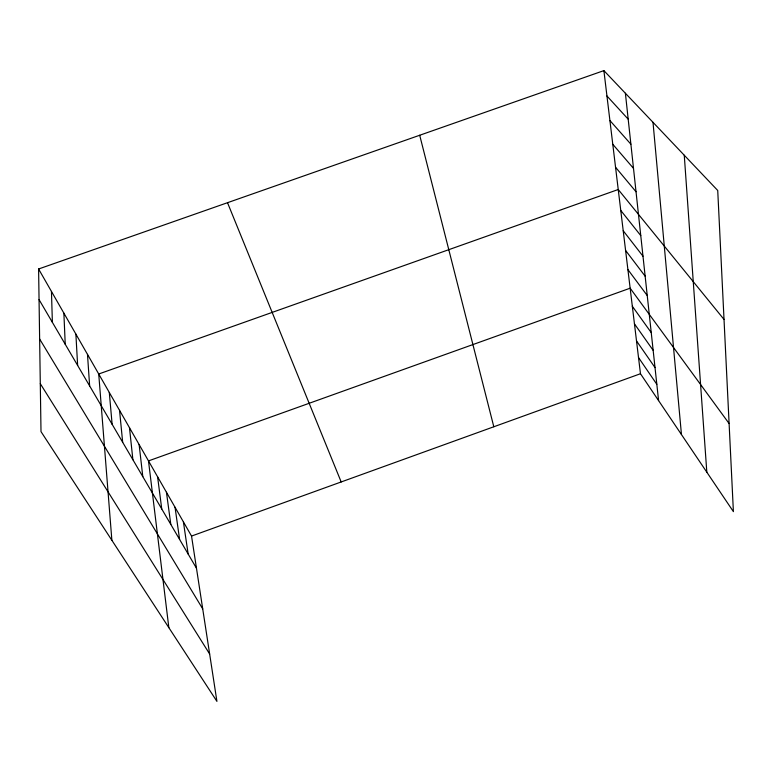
<?xml version="1.0" encoding="UTF-8"?>
<svg xmlns="http://www.w3.org/2000/svg" width="772" height="772" viewBox="0 0 772 772"><rect width="100%" height="100%" fill="white"/><g stroke="black" fill="none" stroke-linecap="round" stroke-linejoin="round"><path stroke-width="1.16" d="M191.533 536.067L640.471 373.735L733.4 511.633L717.728 190.472L603.887 70.619L38.6 268.994L41.003 431.616L216.922 701.381L191.533 536.067L38.6 268.994M606.956 95.998L628.186 119.158M609.919 120.548L630.888 144.19M612.785 144.287L633.494 168.364M615.554 167.263L636.022 191.745M724.02 319.444L618.237 189.507L98.729 373.995L111.872 540.294M620.765 210.438L640.76 235.595M623.216 230.751L642.979 256.188M625.6 250.456L645.141 276.164M627.906 269.602L647.235 295.531M729.096 423.519L630.145 288.197L148.494 460.903L168.846 627.655M632.326 306.262L651.23 332.587M634.449 323.835L653.151 350.324M636.514 340.925L655.013 367.559M638.521 357.552L656.818 384.311M40.289 383.674L209.656 654.029M39.633 339.005L202.718 608.886M39.054 299.604L196.474 568.221M227.508 202.698L341.185 481.96M419.698 135.254L493.81 426.762M183.398 521.862L188.156 554.035M175.041 507.252L179.606 539.445M166.443 492.237L170.805 524.429M157.594 476.797L161.744 508.97M603.887 70.619L640.471 373.735M139.124 444.547L142.801 476.642M625.388 93.238L658.584 400.6M129.484 427.698L132.89 459.726M119.544 410.337L122.671 442.288M653.006 122.323L681.454 434.549M109.296 392.446L112.123 424.291M684.262 155.23L706.824 472.194M87.487 354.367L89.639 385.923M75.878 334.093L77.644 365.465M63.873 313.123L65.234 344.273M51.454 291.44L52.38 322.339"/></g></svg>
